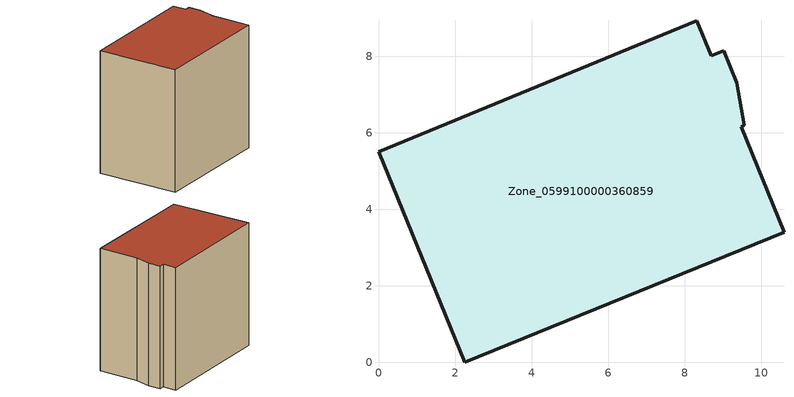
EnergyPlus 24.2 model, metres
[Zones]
Zone_0599100000360859
 floor ground (C_G): 8.69,8.01 9.02,8.14 9.37,7.31 9.55,6.19 9.47,6.16 10.6,3.39 2.26,0 0,5.5 8.32,8.93 z0
 wall outside (C_F): 2.26,0 10.6,3.39 9.47,6.16 9.55,6.19 9.37,7.31 9.02,8.14 8.69,8.01 8.32,8.93 0,5.5 2.26,0 z0:8.86
 roof outside (C_R): 8.32,8.93 0,5.5 2.26,0 10.6,3.39 9.47,6.16 9.55,6.19 9.37,7.31 9.02,8.14 8.69,8.01 z8.86
[BUILDING]
Pand.0599100000360859: North Axis=0; Terrain=City; Loads Convergence Tolerance Value=0.04; Temperature Convergence Tolerance Value=0.4; Solar Distribution=FullExterior; Maximum Number of Warmup Days=25; Minimum Number of Warmup Days=1
[Site:Location]
Rotterdam.The.Hague.AP_ZH_NLD Design_Conditions: Latitude=51.96; Longitude=4.45; Time Zone=1; Elevation=-4.5
[SITE:GROUNDTEMPERATURE:BUILDINGSURFACE]
18, 18, 18, 18, 18, 18, 18, 18, 18, 18, 18, 18
[MATERIAL] Thermal Absorptance=0.9; Solar Absorptance=0.7; Visible Absorptance=0.7
Name | Roughness | Thickness | Conductivity | Density | Specific Heat
G.TI.1992-2005 | MediumSmooth | 0.15 | 0.06 | 540 | 1210
F.TI.1992-2005 | Rough | 0.3 | 0.12 | 1920 | 840
R.TI.1992-2005 | MediumRough | 0.2 | 0.08 | 1500 | 1000
[CONSTRUCTION]
C_G: G.TI.1992-2005
C_F: F.TI.1992-2005
C_R: R.TI.1992-2005
[ZONE]
Zone_0599100000360859: Type=1; Multiplier=1; Ceiling Height=Autocalculate; Volume=Autocalculate; Floor Area=autocalculate; Part of Total Floor Area=Yes
[ZONEINFILTRATION:DESIGNFLOWRATE]
Infil_Zone_0599100000360859: Zone or ZoneList or Space or SpaceList=Zone_0599100000360859; Schedule=AlwaysOn; Design Flow Rate Calculation Method=Flow/Area; Flow Rate per Floor Area=0.0015; Constant Term Coefficient=1; Temperature Term Coefficient=0; Velocity Term Coefficient=0; Velocity Squared Term Coefficient=0
[HVACTEMPLATE:ZONE:IDEALLOADSAIRSYSTEM]
Zone_0599100000360859: Maximum Heating Supply Air Temperature=50; Minimum Cooling Supply Air Temperature=13; Maximum Heating Supply Air Humidity Ratio=0.0156; Minimum Cooling Supply Air Humidity Ratio=0.0077; Heating Limit=NoLimit; Cooling Limit=NoLimit; Dehumidification Control Type=ConstantSensibleHeatRatio; Cooling Sensible Heat Ratio=0.7; Dehumidification Setpoint=60; Humidification Control Type=None; Humidification Setpoint=30; Outdoor Air Method=None; Outdoor Air Flow Rate per Person=0.00944; Outdoor Air Flow Rate per Zone Floor Area=0; Outdoor Air Flow Rate per Zone=0; Demand Controlled Ventilation Type=None; Outdoor Air Economizer Type=NoEconomizer; Heat Recovery Type=None; Sensible Heat Recovery Effectiveness=0.7; Latent Heat Recovery Effectiveness=0.65
[ZONECONTROL:THERMOSTAT]
ThermostatControl_Zone_0599100000360859: Zone or ZoneList=Zone_0599100000360859; Control Type Schedule=DualSetpointControlType; Control 1=Thermostat_Zone_0599100000360859; Temperature Difference Between Cutout And Setpoint=0
[THERMOSTATSETPOINT:DUALSETPOINT]
Thermostat_Zone_0599100000360859: Heating Setpoint Temperature Schedule=HeatingSetpoint_Zone_0599100000360859; Cooling Setpoint Temperature Schedule=CoolingSetpoint_Zone_0599100000360859
[SCHEDULE:COMPACT]
HeatingSetpoint_Zone_0599100000360859: Through: 12/31, For: AllDays, Until: 24:00, 21
CoolingSetpoint_Zone_0599100000360859: Through: 12/31, For: AllDays, Until: 24:00, 24
DualSetpointControlType: Through: 12/31, For: AllDays, Until: 24:00, 4
AlwaysOn: Through: 12/31, For: AllDays, Until: 24:00, 1
